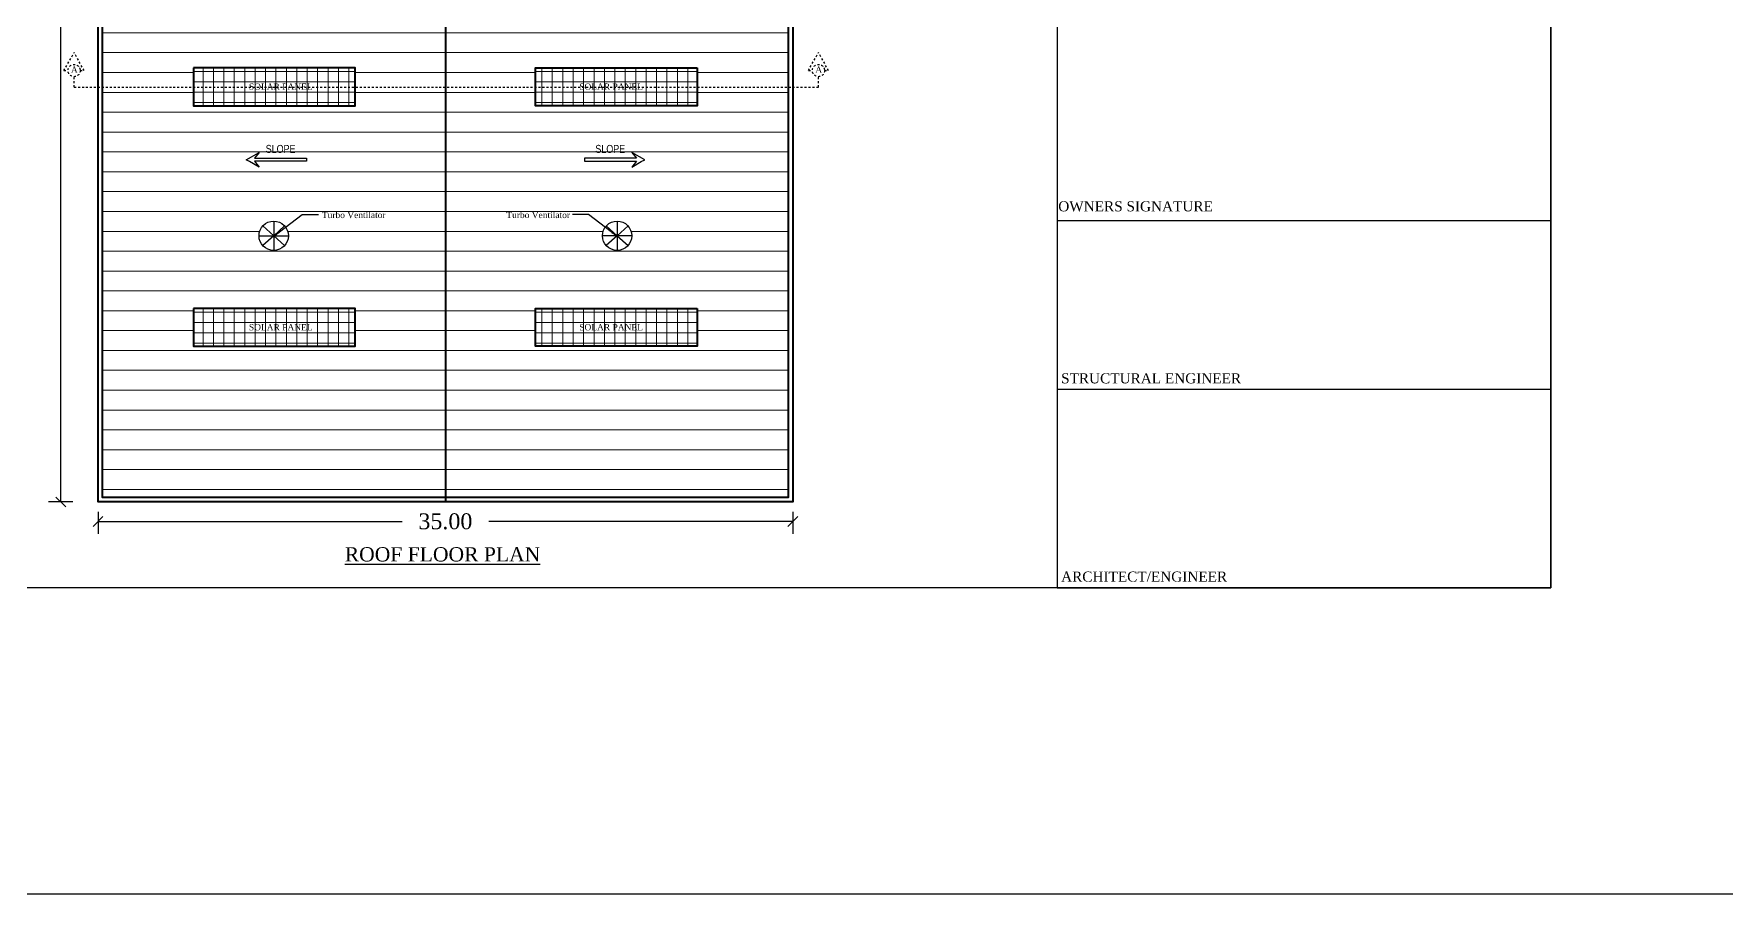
# Model space of a CAD drawing. Header units: metres. Extents: x 98347 to 98865, y -7394 to -7177.
# Drawn here: x 98570.4 to 98655.6, y -7393.8 to -7350.4 of the extents above; entities that cross this region are included whole.
import ezdxf

# ---------------------------------------------------------------- set-up
doc = ezdxf.new("R2010")
doc.units = ezdxf.units.M
doc.header["$LTSCALE"] = 0.5
doc.header["$MEASUREMENT"] = 0
doc.header["$PDMODE"] = 66
doc.linetypes.add('HIDDEN', pattern=[0.375, 0.25, -0.125])
doc.layers.get('0').update_dxf_attribs({"color": 30, "lineweight": 40})
for name, color, linetype in [('AR-MISC', 155, 'Continuous'), ('AR-TEXT ROOM', 4, 'Continuous'), ('BLK_1_FLR_1_ROOF_AREA', 54, 'Continuous'), ('LE', 3, 'Continuous'), ('SOLAR_PANEL', 3, 'Continuous'), ('Txt', 3, 'Continuous')]:
    doc.layers.add(name, color=color, linetype=linetype)
for name, color, linetype, lineweight in [('DIM', 5, 'Continuous', 25), ('HAT', 8, 'Continuous', 18), ('STAIR', 120, 'HIDDEN', 30), ('TEXT', 11, 'Continuous', 30), ('WINDOW', 3, 'Continuous', 30)]:
    doc.layers.add(name, color=color, linetype=linetype, lineweight=lineweight)
doc.styles.add('Arial_1', font='arial.ttf', dxfattribs={"height": 614.708084})
doc.styles.add('DIM', font='times.ttf')
doc.styles.add('RAM', font='dutchi.ttf')
doc.styles.add('ROMANS', font='stylu.ttf', dxfattribs={"width": 0.75})
doc.styles.get("Standard").update_dxf_attribs({"font": 'times.ttf'})
doc.dimstyles.new('Standard$0', dxfattribs={"dimtxt": 0.08, "dimasz": 0.05, "dimexe": 0.02, "dimexo": 0.05, "dimgap": 0.09, "dimtad": 0, "dimtih": 1, "dimtoh": 1, "dimzin": 0, "dimdsep": 46, "dimtxsty": 'Standard', "dimcen": 0.09, "dimclrd": 7, "dimclre": 7, "dimclrt": 7, "dimadec": 0, "dimazin": 0, "dimtfac": 1, "dimtofl": 0, "dimtmove": 0, "dimatfit": 3, "dimfxl": 0, "dimtolj": 1, "dimtzin": 0, "dimarcsym": 0})
doc.dimstyles.new('STANDARD$7', dxfattribs={"dimtxt": 0.18, "dimasz": 7, "dimexe": 0.18, "dimexo": 0.0625, "dimgap": 0.09, "dimtad": 0, "dimtih": 1, "dimtoh": 1, "dimdec": 3, "dimzin": 0, "dimdsep": 46, "dimtxsty": 'ROMANS', "dimcen": 0.09, "dimclrd": 3, "dimclrt": 2, "dimaunit": 1, "dimadec": 0, "dimazin": 0, "dimtfac": 1, "dimtdec": 3, "dimtofl": 0, "dimtmove": 2, "dimatfit": 3, "dimfxl": 0, "dimtolj": 1, "dimtzin": 0, "dimarcsym": 0})
pattern_1 = [(0, (72658.3203, 3304.6199), (2e-16, 1), [])]

# ---------------------------------------------------------------- blocks, each defined once
blk = doc.blocks.new('_Oblique')
at = {"color": 0, "linetype": 'ByBlock', "lineweight": -2}
blk.add_line((-0.5, -0.5), (0.5, 0.5), dxfattribs=at)
blk = doc.blocks.new('*D80')
at = {"layer": 'Defpoints', "color": 0}
for p in [(98573.597, -7374.012), (98608.597, -7374.012), (98608.597, -7374.992)]:
    blk.add_point(p, dxfattribs=at)
at = {"layer": 'DIM', "color": 4, "lineweight": -2}
for p, q in [((98573.597, -7374.512), (98573.597, -7375.617)), ((98573.597, -7374.992), (98588.913, -7374.992)), ((98608.597, -7374.992), (98593.281, -7374.992)), ((98608.597, -7374.512), (98608.597, -7375.617))]:
    blk.add_line(p, q, dxfattribs=at)
at = {"layer": 'DIM', "color": 4, "lineweight": -2, "xscale": 0.5, "yscale": 0.5, "zscale": 0.5, "rotation": 180}
blk.add_blockref('_Oblique', (98573.597, -7374.992), dxfattribs=at)
at = {"layer": 'DIM', "color": 4, "lineweight": -2, "xscale": 0.5, "yscale": 0.5, "zscale": 0.5}
blk.add_blockref('_Oblique', (98608.597, -7374.992), dxfattribs=at)
at = {"layer": 'DIM', "insert": (98591.097, -7374.992), "char_height": 0.8, "attachment_point": 5, "style": 'DIM'}
blk.add_mtext('\\A1;35.00', dxfattribs=at)
blk = doc.blocks.new('*D73')
at = {"layer": 'Defpoints', "color": 0}
for p in [(98571.721, -7319.012), (98572.823, -7319.012), (98572.823, -7374.012)]:
    blk.add_point(p, dxfattribs=at)
at = {"layer": 'DIM', "color": 4, "lineweight": -2}
for p, q in [((98572.323, -7319.012), (98571.096, -7319.012)), ((98571.721, -7319.012), (98571.721, -7344.333)), ((98571.721, -7374.012), (98571.721, -7348.692)), ((98572.323, -7374.012), (98571.096, -7374.012))]:
    blk.add_line(p, q, dxfattribs=at)
at = {"layer": 'DIM', "color": 4, "lineweight": -2, "xscale": 0.5, "yscale": 0.5, "zscale": 0.5}
for p, rotation in [((98571.721, -7319.012), 90), ((98571.721, -7374.012), 270)]:
    blk.add_blockref('_Oblique', p, dxfattribs=dict(at, rotation=rotation))
at = {"layer": 'DIM', "insert": (98571.721, -7346.512), "char_height": 0.8, "attachment_point": 5, "rotation": 90, "style": 'DIM'}
blk.add_mtext('\\A1;55.00', dxfattribs=at)

msp = doc.modelspace()

# ---------------------------------------------------------------- hatches: boundary and pattern name
at = {"layer": 'HAT', "ltscale": 10}
h = msp.add_hatch(dxfattribs=at)
h.set_pattern_fill('ANSI31', color=256, scale=8, angle=-45)
h.set_pattern_definition(pattern_1)
h.paths.add_polyline_path([(98591.097, -7319.242), (98573.827, -7319.242), (98573.827, -7373.782), (98591.097, -7373.782)])
h.paths.add_polyline_path([(98586.556, -7325.826), (98578.406, -7325.826), (98578.406, -7323.917), (98586.556, -7323.917)], flags=16)
h.paths.add_polyline_path([(98584.093, -7328.625), (98581.478, -7328.625), (98581.712, -7328.914), (98581.232, -7328.643), (98581.057, -7328.545), (98581.712, -7328.175), (98581.478, -7328.464), (98584.093, -7328.464)], flags=16)
h.paths.add_polyline_path([(98583.184, -7332.965, -1), (98581.707, -7332.965, -1)], flags=16)
h.paths.add_polyline_path([(98586.556, -7337.939), (98586.556, -7339.848), (98578.406, -7339.848), (98578.406, -7337.939)], flags=16)
h.paths.add_polyline_path([(98584.093, -7342.486), (98584.093, -7342.647), (98581.478, -7342.647), (98581.712, -7342.936), (98581.232, -7342.665), (98581.057, -7342.567), (98581.712, -7342.197), (98581.478, -7342.486)], flags=16)
h.paths.add_polyline_path([(98583.184, -7347.363, -1), (98581.707, -7347.363, -1)], flags=16)
h.paths.add_polyline_path([(98586.556, -7352.144), (98586.556, -7354.052), (98578.406, -7354.052), (98578.406, -7352.144)], flags=16)
h.paths.add_polyline_path([(98584.093, -7356.691), (98584.093, -7356.851), (98581.478, -7356.851), (98581.712, -7357.141), (98581.232, -7356.87), (98581.057, -7356.771), (98581.712, -7356.402), (98581.478, -7356.691)], flags=16)
h.paths.add_polyline_path([(98583.184, -7360.601, -1), (98581.707, -7360.601, -1)], flags=16)
h.paths.add_polyline_path([(98586.556, -7364.263), (98586.556, -7366.171), (98578.406, -7366.171), (98578.406, -7364.263)], flags=16)
h.paths.add_polyline_path([(98581.117, -7365.454), (98584.418, -7365.454), (98584.418, -7364.971), (98581.117, -7364.971)], flags=8)
h.paths.add_polyline_path([(98584.79, -7359.802), (98588.097, -7359.802), (98588.097, -7359.307), (98584.79, -7359.307)], flags=24)
h.paths.add_polyline_path([(98581.94, -7356.54), (98583.651, -7356.54), (98583.651, -7355.915), (98581.94, -7355.915)], flags=24)
h.paths.add_polyline_path([(98581.117, -7353.335), (98584.418, -7353.335), (98584.418, -7352.852), (98581.117, -7352.852)], flags=8)
h.paths.add_polyline_path([(98581.94, -7342.336), (98583.651, -7342.336), (98583.651, -7341.71), (98581.94, -7341.71)], flags=24)
h.paths.add_polyline_path([(98581.117, -7339.13), (98584.418, -7339.13), (98584.418, -7338.647), (98581.117, -7338.647)], flags=8)
h.paths.add_polyline_path([(98584.79, -7332.166), (98588.097, -7332.166), (98588.097, -7331.671), (98584.79, -7331.671)], flags=24)
h.paths.add_polyline_path([(98581.94, -7328.314), (98583.651, -7328.314), (98583.651, -7327.688), (98581.94, -7327.688)], flags=24)
h.paths.add_polyline_path([(98581.117, -7325.108), (98584.418, -7325.108), (98584.418, -7324.625), (98581.117, -7324.625)], flags=8)
h = msp.add_hatch(dxfattribs=at)
h.set_pattern_fill('ANSI31', color=256, scale=8, angle=-45)
h.set_pattern_definition(pattern_1)
h.paths.add_polyline_path([(98608.367, -7319.242), (98591.097, -7319.242), (98591.097, -7373.782), (98608.367, -7373.782)])
h.paths.add_polyline_path([(98599.01, -7332.965, -1), (98600.488, -7332.965, -1)], flags=16)
h.paths.add_polyline_path([(98601.138, -7328.545), (98600.962, -7328.643), (98600.482, -7328.914), (98600.717, -7328.625), (98598.101, -7328.625), (98598.101, -7328.464), (98600.717, -7328.464), (98600.482, -7328.175)], flags=16)
h.paths.add_polyline_path([(98603.788, -7337.939), (98603.788, -7339.848), (98595.639, -7339.848), (98595.639, -7337.939)], flags=16)
h.paths.add_polyline_path([(98603.788, -7325.826), (98595.639, -7325.826), (98595.639, -7323.917), (98603.788, -7323.917)], flags=16)
h.paths.add_polyline_path([(98600.482, -7342.197), (98601.138, -7342.567), (98600.962, -7342.665), (98600.482, -7342.936), (98600.717, -7342.647), (98598.101, -7342.647), (98598.101, -7342.486), (98600.717, -7342.486)], flags=16)
h.paths.add_polyline_path([(98600.488, -7347.363, -1), (98599.01, -7347.363, -1)], flags=16)
h.paths.add_polyline_path([(98603.788, -7352.144), (98603.788, -7354.052), (98595.639, -7354.052), (98595.639, -7352.144)], flags=16)
h.paths.add_polyline_path([(98600.482, -7356.402), (98601.138, -7356.771), (98600.962, -7356.87), (98600.482, -7357.141), (98600.717, -7356.851), (98598.101, -7356.851), (98598.101, -7356.691), (98600.717, -7356.691)], flags=16)
h.paths.add_polyline_path([(98600.488, -7360.601, -1), (98599.01, -7360.601, -1)], flags=16)
h.paths.add_polyline_path([(98603.788, -7364.263), (98603.788, -7366.171), (98595.639, -7366.171), (98595.639, -7364.263)], flags=16)
h.paths.add_polyline_path([(98597.758, -7365.454), (98601.058, -7365.454), (98601.058, -7364.971), (98597.758, -7364.971)], flags=8)
h.paths.add_polyline_path([(98594.084, -7359.802), (98597.39, -7359.802), (98597.39, -7359.307), (98594.084, -7359.307)], flags=24)
h.paths.add_polyline_path([(98598.547, -7356.54), (98600.259, -7356.54), (98600.259, -7355.915), (98598.547, -7355.915)], flags=24)
h.paths.add_polyline_path([(98597.758, -7353.335), (98601.058, -7353.335), (98601.058, -7352.852), (98597.758, -7352.852)], flags=8)
h.paths.add_polyline_path([(98598.547, -7342.336), (98600.259, -7342.336), (98600.259, -7341.71), (98598.547, -7341.71)], flags=24)
h.paths.add_polyline_path([(98597.758, -7339.13), (98601.058, -7339.13), (98601.058, -7338.647), (98597.758, -7338.647)], flags=8)
h.paths.add_polyline_path([(98594.084, -7332.166), (98597.39, -7332.166), (98597.39, -7331.671), (98594.084, -7331.671)], flags=24)
h.paths.add_polyline_path([(98598.547, -7328.314), (98600.259, -7328.314), (98600.259, -7327.688), (98598.547, -7327.688)], flags=24)
h.paths.add_polyline_path([(98597.758, -7325.108), (98601.058, -7325.108), (98601.058, -7324.625), (98597.758, -7324.625)], flags=8)
at = {"layer": 'HAT'}
h = msp.add_hatch(dxfattribs=at)
h.set_pattern_fill('NET', color=256, scale=4.2, angle=-90, style=0)
h.set_pattern_definition([(270, (104139.1613, 5888.7012), (0.525, -2e-16), []), (360, (104139.1613, 5888.7012), (3e-16, 0.525), [])])
h.paths.add_polyline_path([(98586.556, -7354.052), (98586.556, -7352.906), (98578.406, -7352.906), (98578.406, -7354.052)])
h.paths.add_polyline_path([(98586.556, -7352.906), (98586.556, -7352.144), (98578.406, -7352.144), (98578.406, -7352.906)])
h.paths.add_polyline_path([(98581.117, -7353.335), (98584.418, -7353.335), (98584.418, -7352.852), (98581.117, -7352.852)], flags=9)
h = msp.add_hatch(dxfattribs=at)
h.set_pattern_fill('NET', color=256, scale=4.2, angle=-90, style=0)
h.set_pattern_definition([(270, (93043.0331, 5888.7012), (-0.525, -2e-16), []), (180, (93043.0331, 5888.7012), (-3e-16, 0.525), [])])
h.paths.add_polyline_path([(98595.639, -7354.052), (98595.639, -7352.906), (98603.788, -7352.906), (98603.788, -7354.052)])
h.paths.add_polyline_path([(98595.639, -7352.906), (98595.639, -7352.144), (98603.788, -7352.144), (98603.788, -7352.906)])
h.paths.add_polyline_path([(98601.078, -7353.335), (98597.777, -7353.335), (98597.777, -7352.852), (98601.078, -7352.852)], flags=9)
h = msp.add_hatch(dxfattribs=at)
h.set_pattern_fill('NET', color=256, scale=4.2, angle=-90, style=0)
h.set_pattern_definition([(270, (104139.1613, 5876.5822), (0.525, -2e-16), []), (360, (104139.1613, 5876.5822), (3e-16, 0.525), [])])
h.paths.add_polyline_path([(98586.556, -7366.171), (98586.556, -7365.025), (98578.406, -7365.025), (98578.406, -7366.171)])
h.paths.add_polyline_path([(98586.556, -7365.025), (98586.556, -7364.263), (98578.406, -7364.263), (98578.406, -7365.025)])
h.paths.add_polyline_path([(98581.117, -7365.454), (98584.418, -7365.454), (98584.418, -7364.971), (98581.117, -7364.971)], flags=9)
h = msp.add_hatch(dxfattribs=at)
h.set_pattern_fill('NET', color=256, scale=4.2, angle=-90, style=0)
h.set_pattern_definition([(270, (93043.0331, 5876.5822), (-0.525, -2e-16), []), (180, (93043.0331, 5876.5822), (-3e-16, 0.525), [])])
h.paths.add_polyline_path([(98595.639, -7366.171), (98595.639, -7365.025), (98603.788, -7365.025), (98603.788, -7366.171)])
h.paths.add_polyline_path([(98595.639, -7365.025), (98595.639, -7364.263), (98603.788, -7364.263), (98603.788, -7365.025)])
h.paths.add_polyline_path([(98601.078, -7365.454), (98597.777, -7365.454), (98597.777, -7364.971), (98601.078, -7364.971)], flags=9)

# ---------------------------------------------------------------- linework, layer by layer
msp.add_line((98591.097, -7319.012), (98591.097, -7374.012))
for points in [[(98573.597, -7319.012), (98608.597, -7319.012), (98608.597, -7374.012), (98573.597, -7374.012)], [(98573.827, -7319.242), (98608.367, -7319.242), (98608.367, -7373.782), (98573.827, -7373.782)], [(98578.406, -7352.144), (98578.406, -7354.052), (98586.556, -7354.052), (98586.556, -7352.144)], [(98603.788, -7352.144), (98603.788, -7354.052), (98595.639, -7354.052), (98595.639, -7352.144)], [(98578.406, -7364.263), (98578.406, -7366.171), (98586.556, -7366.171), (98586.556, -7364.263)], [(98603.788, -7364.263), (98603.788, -7366.171), (98595.639, -7366.171), (98595.639, -7364.263)]]:
    msp.add_lwpolyline(points, close=True)
at = {"layer": 'AR-MISC', "lineweight": 25}
for points in [[(98581.232, -7356.87), (98581.057, -7356.771), (98581.712, -7356.402), (98581.478, -7356.691), (98584.093, -7356.691), (98584.093, -7356.851), (98581.478, -7356.851), (98581.712, -7357.141), (98581.232, -7356.87)], [(98600.962, -7356.87), (98601.138, -7356.771), (98600.482, -7356.402), (98600.717, -7356.691), (98598.101, -7356.691), (98598.101, -7356.851), (98600.717, -7356.851), (98600.482, -7357.141), (98600.962, -7356.87)]]:
    msp.add_lwpolyline(points, dxfattribs=at)
at = {"layer": 'BLK_1_FLR_1_ROOF_AREA', "color": 54, "lineweight": 30}
msp.add_lwpolyline([(98573.597, -7319.012), (98608.597, -7319.012), (98608.597, -7374.012), (98573.597, -7374.012)], close=True, dxfattribs=at)
at = {"layer": 'DIM'}
for p, q in [((98582.446, -7359.862), (98582.446, -7361.339)), ((98599.749, -7359.862), (98599.749, -7361.339)), ((98581.707, -7360.601), (98583.184, -7360.601)), ((98582.446, -7360.601), (98581.895, -7360.108)), ((98582.446, -7360.601), (98581.895, -7361.093)), ((98582.446, -7360.601), (98582.996, -7360.108)), ((98582.446, -7360.601), (98582.996, -7361.093)), ((98600.488, -7360.601), (98599.01, -7360.601)), ((98599.749, -7360.601), (98599.198, -7360.108)), ((98599.749, -7360.601), (98599.198, -7361.093)), ((98599.749, -7360.601), (98600.3, -7360.108)), ((98599.749, -7360.601), (98600.3, -7361.093))]:
    msp.add_line(p, q, dxfattribs=at)
for points in [[(98346.689, -7176.61), (98695.045, -7176.61), (98695.045, -7393.764), (98346.689, -7393.764)], [(98526.763, -7378.344), (98526.763, -7293.473), (98646.794, -7293.473), (98646.794, -7378.344)], [(98621.912, -7378.344), (98646.794, -7378.344), (98646.794, -7293.473), (98621.912, -7293.473)]]:
    msp.add_lwpolyline(points, close=True, dxfattribs=at)
at = {"layer": 'SOLAR_PANEL', "color": 3}
for points in [[(98578.406, -7354.052), (98586.556, -7354.052), (98586.556, -7352.144), (98578.406, -7352.144)], [(98595.639, -7354.052), (98603.788, -7354.052), (98603.788, -7352.144), (98595.639, -7352.144)], [(98578.406, -7366.171), (98586.556, -7366.171), (98586.556, -7364.263), (98578.406, -7364.263)], [(98595.639, -7366.171), (98603.788, -7366.171), (98603.788, -7364.263), (98595.639, -7364.263)]]:
    msp.add_lwpolyline(points, close=True, dxfattribs=at)
at = {"layer": 'STAIR', "ltscale": 0.03}
for p, q in [((98571.883, -7352.282), (98572.391, -7351.374)), ((98572.9, -7352.282), (98572.391, -7351.374)), ((98609.383, -7352.282), (98609.891, -7351.374)), ((98610.399, -7352.282), (98609.891, -7351.374)), ((98571.883, -7352.282), (98572.083, -7352.282)), ((98572.7, -7352.282), (98572.9, -7352.282)), ((98609.383, -7352.282), (98609.583, -7352.282)), ((98610.199, -7352.282), (98610.399, -7352.282)), ((98572.391, -7353.123), (98572.391, -7352.591)), ((98609.891, -7353.123), (98609.891, -7352.591))]:
    msp.add_line(p, q, dxfattribs=at)
at = {"layer": 'STAIR', "ltscale": 0.3}
msp.add_line((98572.391, -7353.123), (98609.891, -7353.123), dxfattribs=at)
at = {"layer": 'STAIR', "ltscale": 0.03}
for centre in [(98572.391, -7352.282), (98609.891, -7352.282)]:
    msp.add_circle(centre, 0.308, dxfattribs=at)
at = {"layer": 'Txt'}
for p, q in [((98621.912, -7359.833), (98646.794, -7359.833)), ((98621.912, -7368.332), (98646.794, -7368.332))]:
    msp.add_line(p, q, dxfattribs=at)
at = {"layer": 'WINDOW'}
for centre in [(98582.446, -7360.601), (98599.749, -7360.601)]:
    msp.add_circle(centre, 0.739, dxfattribs=at)

# ---------------------------------------------------------------- texts
at = {"layer": 'AR-TEXT ROOM', "ltscale": 300, "style": 'Arial_1', "width": 0.8}
for rotation, p in [(359.99883, (98582.044, -7356.429)), (0.00117, (98598.652, -7356.429))]:
    msp.add_text('SLOPE', height=0.4032, rotation=rotation, dxfattribs=at).set_placement(p)
at = {"layer": 'LE', "linetype": 'ByBlock', "style": 'RAM'}
for s, p in [('OWNERS SIGNATURE', (98621.972, -7359.374)), ('STRUCTURAL ENGINEER', (98622.115, -7368.038)), ('ARCHITECT/ENGINEER', (98622.115, -7378.025))]:
    msp.add_text(s, height=0.50864, dxfattribs=at).set_placement(p)
at = {"layer": 'STAIR', "ltscale": 0.03, "style": 'DIM'}
for p in [(98572.231, -7352.395), (98609.731, -7352.395)]:
    msp.add_text('A', height=0.318, dxfattribs=at).set_placement(p)
at = {"layer": 'TEXT', "style": 'DIM'}
for s, height, p in [('SOLAR PANEL', 0.315, (98581.197, -7353.247)), ('SOLAR PANEL', 0.315, (98597.838, -7353.247)), ('Turbo Ventilator', 0.315, (98584.873, -7359.712, 0)), ('Turbo Ventilator', 0.315, (98594.166, -7359.712, 0)), ('SOLAR PANEL', 0.315, (98581.197, -7365.366)), ('SOLAR PANEL', 0.315, (98597.838, -7365.366)), ('%%UROOF FLOOR PLAN', 0.72, (98586.026, -7377.008))]:
    msp.add_text(s, height=height, dxfattribs=at).set_placement(p)

# ---------------------------------------------------------------- dimensions: what is measured, and where the dimension line sits
at = {"layer": 'DIM'}
for p1, p2, distance, picture, middle in [((98572.823, -7374.012), (98572.823, -7319.012), 1.101, '*D73', (98571.721, -7346.512)), ((98573.597, -7374.012), (98608.597, -7374.012), -0.98, '*D80', (98591.097, -7374.992))]:
    dim = msp.add_aligned_dim(p1=p1, p2=p2, distance=distance, dimstyle='Standard$0', override={"dimscale": 10, "dimexe": 0.0625, "dimtih": 0, "dimtoh": 0, "dimpost": '\\X', "dimtxsty": 'DIM', "dimblk": 'Oblique', "dimcen": 0.15625, "dimclrd": 4, "dimclre": 4, "dimclrt": 256, "dimtix": 1, "dimfxl": 12, "dimfxlon": 1, "dimarcsym": 1}, dxfattribs=at)
    dim.commit()
    dim.dimension.update_dxf_attribs({"geometry": picture, "text_midpoint": middle})

# ---------------------------------------------------------------- leaders
for points in [[(98582.462, -7360.615), (98583.884, -7359.535), (98584.702, -7359.535)], [(98599.732, -7360.615), (98598.311, -7359.535), (98597.492, -7359.535)]]:
    msp.add_leader(points, dimstyle='STANDARD$7', override={"dimscale": 6, "dimasz": 0.05, "dimexe": 0.0625, "dimgap": 0.09, "dimtad": 0, "dimtih": 0, "dimtoh": 0, "dimdec": 2, "dimpost": '\\X', "dimtxsty": 'DIM', "dimcen": 0.15625, "dimclrd": 4, "dimclre": 4, "dimclrt": 256, "dimtdec": 2, "dimtix": 1, "dimfxl": 12, "dimfxlon": 1, "dimarcsym": 1}, dxfattribs=at)

doc.saveas('drawing.dxf')
